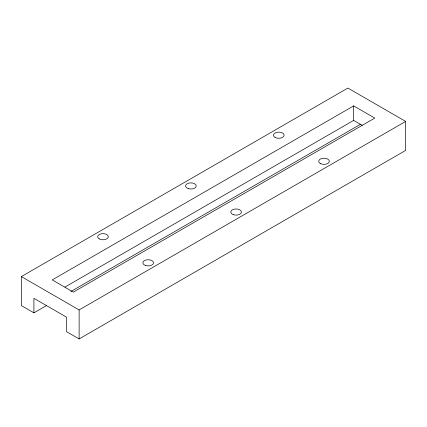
<?xml version="1.0" encoding="UTF-8"?>
<svg xmlns="http://www.w3.org/2000/svg" width="427" height="427" viewBox="0 0 427 427"><rect width="100%" height="100%" fill="white"/><g stroke="black" fill="none" stroke-linecap="round" stroke-linejoin="round"><path stroke-width="0.64" d="M21.35 276.584L347.877 88.063L405.65 121.417L405.65 150.416L79.123 338.937L66.564 331.688L66.564 317.186L33.909 298.334L33.909 312.836L21.35 305.583L21.35 276.584L79.123 309.933L405.65 121.417M353.657 105.896L52.243 279.915L73.343 292.1L374.757 118.082L353.657 105.896L353.657 120.398L64.947 287.083M33.909 312.836L46.602 305.508M70.829 291.518L360.436 124.316M353.657 120.398L362.208 125.341M79.123 309.933L79.123 338.937M99.213 238.88A5.327 3.074 0 0 0 108.127 237.497A5.327 3.074 0 0 0 101.605 233.729A5.327 3.074 0 0 0 99.213 238.88M145.532 265.471A5.327 3.074 0 0 0 153.523 262.802A5.327 3.074 0 0 0 145.532 260.139A5.327 3.074 0 0 0 145.532 265.471M188.232 188.611A5.327 3.074 0 0 0 196.223 185.948A5.327 3.074 0 0 0 188.232 183.284A5.327 3.074 0 0 0 188.232 188.611M233.441 214.712A5.327 3.074 0 0 0 241.436 212.048A5.327 3.074 0 0 0 233.441 209.385A5.327 3.074 0 0 0 233.441 214.712M320.25 163.472A5.327 3.074 0 0 0 329.164 162.089A5.327 3.074 0 0 0 322.641 158.321A5.327 3.074 0 0 0 320.25 163.472M275.036 137.366A5.327 3.074 0 0 0 283.955 135.989A5.327 3.074 0 0 0 277.427 132.221A5.327 3.074 0 0 0 275.036 137.366"/></g></svg>
